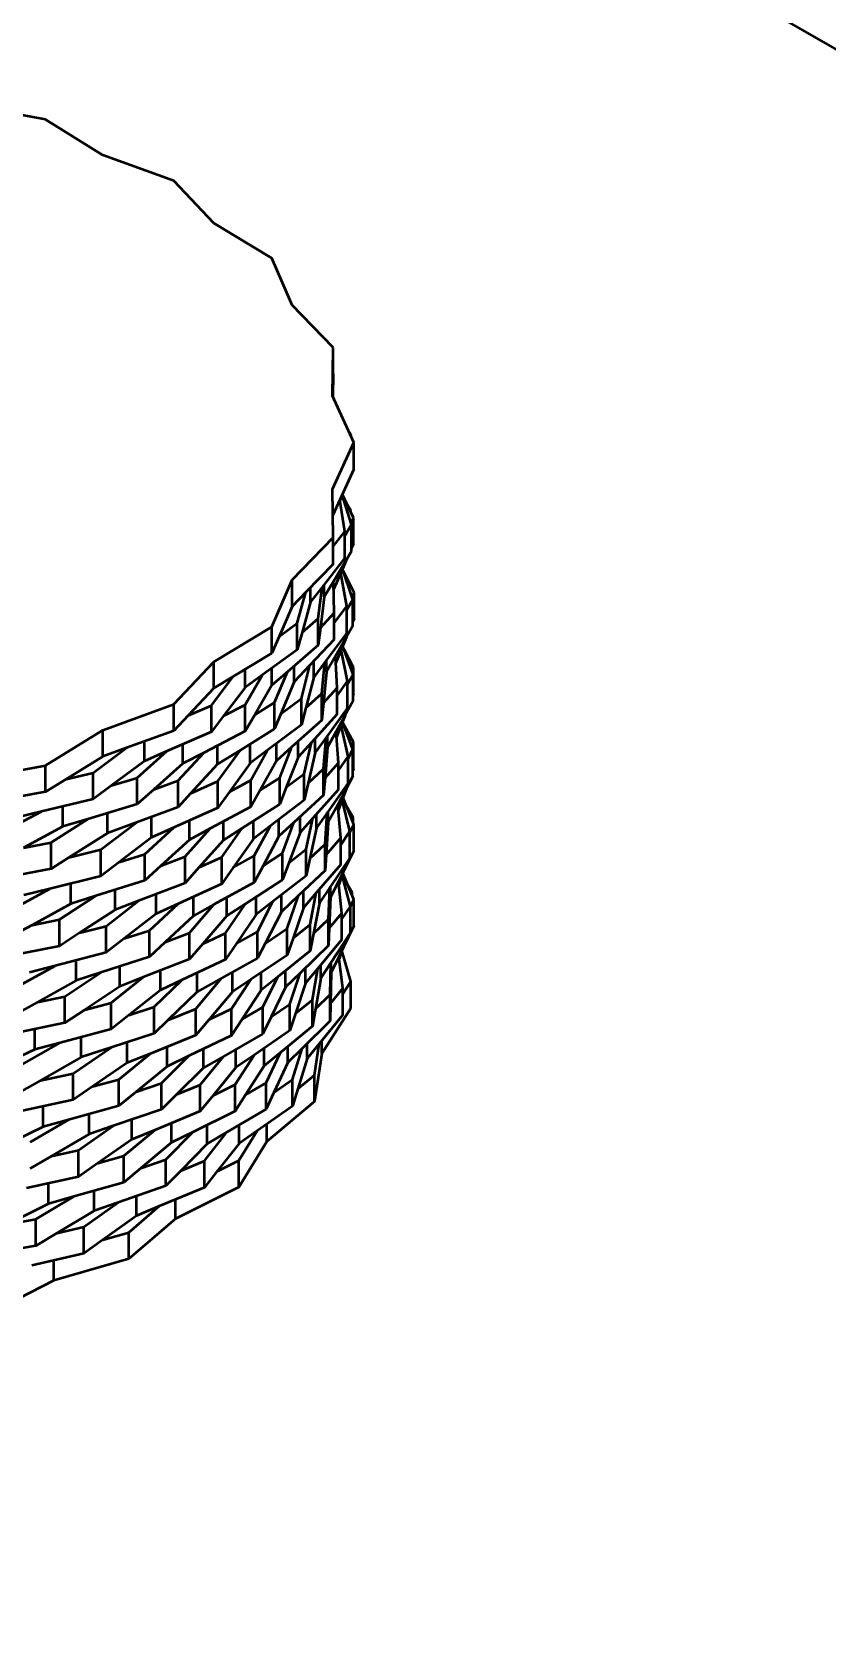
# Model space of a CAD drawing. Header units: inches. Extents: x 1.1 to 16.1, y 0.5 to 10.2.
# Drawn here: x 13.357 to 13.679, y 4.14 to 4.786 of the extents above; entities that cross this region are included whole.
import ezdxf

# ---------------------------------------------------------------- set-up
doc = ezdxf.new("R2010")
doc.units = ezdxf.units.IN
doc.header["$LTSCALE"] = 0.75
doc.header["$MEASUREMENT"] = 0
doc.layers.add('Visible', color=7, linetype='Continuous', lineweight=50)

msp = doc.modelspace()

# ---------------------------------------------------------------- linework, layer by layer
at = {"layer": 'Visible', "extrusion": (4.16334e-17, 0.817547, 0.575862)}
for p, q in [((14.7923, 4.13954, 0.87225), (12.75712, 5.31152, -0.79161)), ((13.36219, 4.75022, 0.46105), (13.32979, 4.75617, 0.4526)), ((13.38534, 4.73587, 0.48142), (13.36219, 4.75022, 0.46105)), ((13.41415, 4.72546, 0.4962), (13.38534, 4.73587, 0.48142)), ((13.43038, 4.70825, 0.52063), (13.41415, 4.72546, 0.4962)), ((13.45379, 4.69405, 0.5408), (13.43038, 4.70825, 0.52063)), ((13.46208, 4.67505, 0.56777), (13.45379, 4.69405, 0.5408)), ((13.47862, 4.65794, 0.59206), (13.46208, 4.67505, 0.56777)), ((13.47844, 4.63835, 0.61986), (13.47862, 4.65794, 0.59206)), ((13.47862, 4.64721, 0.5845), (13.47862, 4.65794, 0.59206)), ((13.47862, 4.64721, 0.5845), (13.47853, 4.63814, 0.59738)), ((13.48707, 4.61941, 0.64676), (13.47844, 4.63835, 0.61986)), ((13.48599, 4.62223, 0.61997), (13.48523, 4.62344, 0.61825)), ((13.48591, 4.62196, 0.62035), (13.48599, 4.62223, 0.61997)), ((13.48599, 4.62178, 0.61966), (13.48599, 4.62223, 0.61997)), ((13.47844, 4.60047, 0.67365), (13.48707, 4.61941, 0.64676)), ((13.48707, 4.60868, 0.6392), (13.48707, 4.61941, 0.64676)), ((13.48707, 4.60868, 0.6392), (13.48135, 4.59613, 0.65702)), ((13.47862, 4.58088, 0.70146), (13.47844, 4.60047, 0.67365)), ((13.48135, 4.59613, 0.65702), (13.47853, 4.58995, 0.6658)), ((13.4834, 4.58342, 0.67506), (13.48135, 4.59613, 0.65702)), ((13.48157, 4.5966, 0.63356), (13.48138, 4.59597, 0.63446)), ((13.48615, 4.58615, 0.6484), (13.48233, 4.59827, 0.63119)), ((13.48686, 4.58896, 0.62162), (13.48238, 4.59839, 0.60823)), ((13.48587, 4.59193, 0.59462), (13.48433, 4.5943, 0.59125)), ((13.48572, 4.59138, 0.5954), (13.48587, 4.59193, 0.59462)), ((13.48587, 4.59106, 0.594), (13.48587, 4.59193, 0.59462)), ((13.48594, 4.58684, 0.62464), (13.48686, 4.58896, 0.62162)), ((13.48686, 4.57823, 0.61406), (13.48686, 4.58896, 0.62162)), ((13.47862, 4.57726, 0.6838), (13.4834, 4.58342, 0.67506)), ((13.4834, 4.58156, 0.65491), (13.48615, 4.58615, 0.6484)), ((13.4834, 4.57269, 0.66751), (13.4834, 4.58342, 0.67506)), ((13.48615, 4.57542, 0.64085), (13.48615, 4.58615, 0.6484)), ((13.46208, 4.56377, 0.72575), (13.47862, 4.58088, 0.70146)), ((13.47862, 4.57015, 0.6939), (13.47862, 4.58088, 0.70146)), ((13.48615, 4.57542, 0.64085), (13.47876, 4.56313, 0.65829)), ((13.48686, 4.57823, 0.61406), (13.48615, 4.57661, 0.61637)), ((13.47862, 4.57015, 0.6939), (13.46763, 4.55879, 0.71003)), ((13.4834, 4.57269, 0.66751), (13.47418, 4.56082, 0.68436)), ((13.48426, 4.57228, 0.62252), (13.48174, 4.56648, 0.63075)), ((13.45379, 4.54478, 0.75272), (13.46208, 4.56377, 0.72575)), ((13.46208, 4.55304, 0.71819), (13.46208, 4.56377, 0.72575)), ((13.47876, 4.56313, 0.65829), (13.47502, 4.55691, 0.66712)), ((13.47911, 4.55038, 0.67639), (13.47876, 4.56313, 0.65829)), ((13.48174, 4.56648, 0.63075), (13.47885, 4.55987, 0.64013)), ((13.48422, 4.55311, 0.64973), (13.48174, 4.56648, 0.63075)), ((13.48207, 4.56725, 0.60686), (13.48179, 4.5662, 0.60835)), ((13.48669, 4.55587, 0.62302), (13.48249, 4.5682, 0.60552)), ((13.48711, 4.5587, 0.59621), (13.48279, 4.56732, 0.58397)), ((13.46763, 4.55879, 0.71003), (13.46208, 4.55304, 0.71819)), ((13.46413, 4.5462, 0.7279), (13.46763, 4.55879, 0.71003)), ((13.47418, 4.56082, 0.68436), (13.46951, 4.55481, 0.69289)), ((13.46951, 4.55481, 0.69289), (13.46951, 4.56073, 0.69706)), ((13.47259, 4.54811, 0.70241), (13.47418, 4.56082, 0.68436)), ((13.47502, 4.55691, 0.66712), (13.47347, 4.5444, 0.68488)), ((13.47502, 4.55691, 0.66712), (13.47502, 4.56191, 0.67064)), ((13.48422, 4.55157, 0.62913), (13.48669, 4.55587, 0.62302)), ((13.48635, 4.55686, 0.59883), (13.48711, 4.5587, 0.59621)), ((13.48669, 4.54514, 0.61547), (13.48669, 4.55587, 0.62302)), ((13.48711, 4.54797, 0.58865), (13.48711, 4.5587, 0.59621)), ((13.46208, 4.55304, 0.71819), (13.45677, 4.54087, 0.73547)), ((13.46951, 4.55481, 0.69289), (13.46607, 4.54243, 0.71047)), ((13.47347, 4.5444, 0.68488), (13.47911, 4.55038, 0.67639)), ((13.47911, 4.54628, 0.65943), (13.48422, 4.55311, 0.64973)), ((13.47911, 4.53966, 0.66883), (13.47911, 4.55038, 0.67639)), ((13.48422, 4.54238, 0.64218), (13.48422, 4.55311, 0.64973)), ((13.43038, 4.53057, 0.77289), (13.45379, 4.54478, 0.75272)), ((13.45379, 4.53405, 0.74516), (13.45379, 4.54478, 0.75272)), ((13.45677, 4.54087, 0.73547), (13.46413, 4.5462, 0.7279)), ((13.46413, 4.53548, 0.72034), (13.46413, 4.5462, 0.7279)), ((13.46607, 4.54243, 0.71047), (13.47259, 4.54811, 0.70241)), ((13.47259, 4.53738, 0.69485), (13.47259, 4.54811, 0.70241)), ((13.47347, 4.5444, 0.68488), (13.47259, 4.53738, 0.69485)), ((13.48669, 4.54514, 0.61547), (13.47963, 4.53285, 0.63291)), ((13.48711, 4.54797, 0.58865), (13.48669, 4.54695, 0.5901)), ((13.45677, 4.54087, 0.73547), (13.45379, 4.53405, 0.74516)), ((13.47259, 4.53738, 0.69485), (13.46011, 4.52651, 0.71028)), ((13.46607, 4.54243, 0.71047), (13.46413, 4.53548, 0.72034)), ((13.47911, 4.53966, 0.66883), (13.46927, 4.52922, 0.68365)), ((13.48422, 4.54238, 0.64218), (13.47533, 4.53049, 0.65905)), ((13.48408, 4.54059, 0.59914), (13.48194, 4.53538, 0.60653)), ((13.48673, 4.52544, 0.59785), (13.48259, 4.53697, 0.58149)), ((13.41415, 4.51336, 0.79732), (13.43038, 4.53057, 0.77289)), ((13.43038, 4.51984, 0.76533), (13.43038, 4.53057, 0.77289)), ((13.45379, 4.53405, 0.74516), (13.43822, 4.5246, 0.75858)), ((13.46413, 4.53548, 0.72034), (13.45005, 4.52528, 0.73482)), ((13.47077, 4.52439, 0.66771), (13.47077, 4.5308, 0.67223)), ((13.47533, 4.53049, 0.65905), (13.47077, 4.52439, 0.66771)), ((13.47405, 4.51772, 0.67718), (13.47533, 4.53049, 0.65905)), ((13.47963, 4.53285, 0.63291), (13.47601, 4.52654, 0.64186)), ((13.47601, 4.52654, 0.64186), (13.47601, 4.5314, 0.64528)), ((13.48029, 4.52007, 0.65106), (13.47963, 4.53285, 0.63291)), ((13.48194, 4.53538, 0.60653), (13.47977, 4.53011, 0.61401)), ((13.48453, 4.52267, 0.62457), (13.48194, 4.53538, 0.60653)), ((13.48688, 4.52827, 0.57104), (13.48311, 4.53552, 0.56076)), ((13.4294, 4.51292, 0.77516), (13.43822, 4.5246, 0.75858)), ((13.43822, 4.5246, 0.75858), (13.43038, 4.51984, 0.76533)), ((13.44296, 4.52015, 0.7421), (13.44296, 4.52747, 0.74726)), ((13.45005, 4.52528, 0.73482), (13.44296, 4.52015, 0.7421)), ((13.44303, 4.5132, 0.75196), (13.45005, 4.52528, 0.73482)), ((13.45382, 4.52105, 0.71804), (13.45382, 4.52801, 0.72294)), ((13.46011, 4.52651, 0.71028), (13.45382, 4.52105, 0.71804)), ((13.45495, 4.51413, 0.72786), (13.46011, 4.52651, 0.71028)), ((13.46927, 4.52922, 0.68365), (13.46288, 4.52244, 0.69326)), ((13.46288, 4.52244, 0.69326), (13.46288, 4.52893, 0.69783)), ((13.46586, 4.51574, 0.70278), (13.46927, 4.52922, 0.68365)), ((13.47077, 4.52439, 0.66771), (13.46761, 4.51195, 0.68538)), ((13.47601, 4.52654, 0.64186), (13.47475, 4.51399, 0.65969)), ((13.48453, 4.52147, 0.60349), (13.48673, 4.52544, 0.59785)), ((13.48627, 4.52672, 0.57325), (13.48688, 4.52827, 0.57104)), ((13.48673, 4.51472, 0.59029), (13.48673, 4.52544, 0.59785)), ((13.48688, 4.51754, 0.56349), (13.48688, 4.52827, 0.57104)), ((13.43038, 4.51984, 0.76533), (13.41999, 4.50882, 0.78098)), ((13.44296, 4.52015, 0.7421), (13.43428, 4.50865, 0.75843)), ((13.45382, 4.52105, 0.71804), (13.44691, 4.50915, 0.73492)), ((13.46288, 4.52244, 0.69326), (13.45749, 4.50951, 0.71163)), ((13.46761, 4.51195, 0.68538), (13.47405, 4.51772, 0.67718)), ((13.47405, 4.50699, 0.66962), (13.47405, 4.51772, 0.67718)), ((13.47475, 4.51399, 0.65969), (13.48029, 4.52007, 0.65106)), ((13.48029, 4.51684, 0.63285), (13.48453, 4.52267, 0.62457)), ((13.48029, 4.50934, 0.64351), (13.48029, 4.52007, 0.65106)), ((13.48453, 4.51195, 0.61701), (13.48453, 4.52267, 0.62457)), ((13.48688, 4.51754, 0.56349), (13.48673, 4.51716, 0.56403)), ((13.38534, 4.50295, 0.81209), (13.41415, 4.51336, 0.79732)), ((13.41415, 4.50263, 0.78976), (13.41415, 4.51336, 0.79732)), ((13.41999, 4.50882, 0.78098), (13.4294, 4.51292, 0.77516)), ((13.4294, 4.50219, 0.7676), (13.4294, 4.51292, 0.77516)), ((13.43428, 4.50865, 0.75843), (13.44303, 4.5132, 0.75196)), ((13.44303, 4.50247, 0.74441), (13.44303, 4.5132, 0.75196)), ((13.44691, 4.50915, 0.73492), (13.45495, 4.51413, 0.72786)), ((13.45495, 4.5034, 0.7203), (13.45495, 4.51413, 0.72786)), ((13.45749, 4.50951, 0.71163), (13.46586, 4.51574, 0.70278)), ((13.46586, 4.50501, 0.69523), (13.46586, 4.51574, 0.70278)), ((13.46761, 4.51195, 0.68538), (13.46586, 4.50501, 0.69523)), ((13.47475, 4.51399, 0.65969), (13.47405, 4.50699, 0.66962)), ((13.48453, 4.51195, 0.61701), (13.47583, 4.49998, 0.63401)), ((13.48673, 4.51472, 0.59029), (13.47988, 4.50235, 0.60784)), ((13.41999, 4.50882, 0.78098), (13.41415, 4.50263, 0.78976)), ((13.43428, 4.50865, 0.75843), (13.4294, 4.50219, 0.7676)), ((13.44691, 4.50915, 0.73492), (13.44303, 4.50247, 0.74441)), ((13.46586, 4.50501, 0.69523), (13.45208, 4.49474, 0.7098)), ((13.45749, 4.50951, 0.71163), (13.45495, 4.5034, 0.7203)), ((13.47405, 4.50699, 0.66962), (13.46188, 4.49607, 0.68512)), ((13.48029, 4.50934, 0.64351), (13.46982, 4.49785, 0.65981)), ((13.48193, 4.50489, 0.58146), (13.48004, 4.50006, 0.5883)), ((13.48348, 4.50884, 0.57584), (13.48193, 4.50489, 0.58146)), ((13.48475, 4.49222, 0.59943), (13.48193, 4.50489, 0.58146)), ((13.48668, 4.495, 0.5727), (13.48244, 4.5062, 0.5568)), ((13.48693, 4.49798, 0.54569), (13.48247, 4.50613, 0.53411)), ((13.36219, 4.4886, 0.83246), (13.38534, 4.50295, 0.81209)), ((13.38534, 4.49222, 0.80454), (13.38534, 4.50295, 0.81209)), ((13.41415, 4.50263, 0.78976), (13.39497, 4.4957, 0.7996)), ((13.40227, 4.49038, 0.78437), (13.40227, 4.49834, 0.78998)), ((13.4294, 4.50219, 0.7676), (13.41134, 4.49432, 0.77877)), ((13.44303, 4.50247, 0.74441), (13.42623, 4.49373, 0.75682)), ((13.45495, 4.5034, 0.7203), (13.44114, 4.49484, 0.73245)), ((13.46448, 4.492, 0.66812), (13.46448, 4.49841, 0.67264)), ((13.46982, 4.49785, 0.65981), (13.46448, 4.492, 0.66812)), ((13.46685, 4.4852, 0.67777), (13.46982, 4.49785, 0.65981)), ((13.47583, 4.49998, 0.63401), (13.4714, 4.49388, 0.64266)), ((13.4714, 4.49388, 0.64266), (13.4714, 4.49959, 0.64669)), ((13.47479, 4.48722, 0.65211), (13.47583, 4.49998, 0.63401)), ((13.47988, 4.50235, 0.60784), (13.47639, 4.49606, 0.61678)), ((13.47639, 4.49606, 0.61678), (13.47639, 4.50074, 0.62008)), ((13.48077, 4.4896, 0.62595), (13.47988, 4.50235, 0.60784)), ((13.48626, 4.49613, 0.54831), (13.48693, 4.49798, 0.54569)), ((13.48693, 4.48725, 0.53813), (13.48693, 4.49798, 0.54569)), ((13.38534, 4.49222, 0.80454), (13.37051, 4.48303, 0.81759)), ((13.38138, 4.48565, 0.81387), (13.39497, 4.4957, 0.7996)), ((13.39497, 4.4957, 0.7996), (13.38534, 4.49222, 0.80454)), ((13.39933, 4.48363, 0.79395), (13.41134, 4.49432, 0.77877)), ((13.41134, 4.49432, 0.77877), (13.40227, 4.49038, 0.78437)), ((13.41588, 4.48248, 0.7728), (13.42623, 4.49373, 0.75682)), ((13.4178, 4.48934, 0.76305), (13.4178, 4.49714, 0.76853)), ((13.42623, 4.49373, 0.75682), (13.4178, 4.48934, 0.76305)), ((13.43179, 4.48905, 0.74067), (13.43179, 4.49663, 0.746)), ((13.44114, 4.49484, 0.73245), (13.43179, 4.48905, 0.74067)), ((13.43194, 4.48218, 0.75043), (13.44114, 4.49484, 0.73245)), ((13.44506, 4.48952, 0.71722), (13.44506, 4.49728, 0.72269)), ((13.45208, 4.49474, 0.7098), (13.44506, 4.48952, 0.71722)), ((13.44534, 4.48258, 0.72707), (13.45208, 4.49474, 0.7098)), ((13.45568, 4.49051, 0.69302), (13.45568, 4.49743, 0.69789)), ((13.46188, 4.49607, 0.68512), (13.45568, 4.49051, 0.69302)), ((13.45701, 4.48362, 0.7028), (13.46188, 4.49607, 0.68512)), ((13.46448, 4.492, 0.66812), (13.45969, 4.47975, 0.68551)), ((13.4714, 4.49388, 0.64266), (13.46848, 4.48143, 0.66033)), ((13.47639, 4.49606, 0.61678), (13.47536, 4.48352, 0.63459)), ((13.48077, 4.48659, 0.60743), (13.48475, 4.49222, 0.59943)), ((13.48475, 4.49137, 0.57786), (13.48668, 4.495, 0.5727)), ((13.48475, 4.4815, 0.59187), (13.48475, 4.49222, 0.59943)), ((13.48668, 4.48427, 0.56515), (13.48668, 4.495, 0.5727)), ((13.32979, 4.48265, 0.84092), (13.36219, 4.4886, 0.83246)), ((13.36219, 4.47788, 0.82491), (13.36219, 4.4886, 0.83246)), ((13.37051, 4.48303, 0.81759), (13.38138, 4.48565, 0.81387)), ((13.38138, 4.47492, 0.80631), (13.38138, 4.48565, 0.81387)), ((13.40227, 4.49038, 0.78437), (13.38889, 4.48047, 0.79843)), ((13.4178, 4.48934, 0.76305), (13.40596, 4.47881, 0.778)), ((13.43179, 4.48905, 0.74067), (13.42094, 4.47725, 0.75743)), ((13.44506, 4.48952, 0.71722), (13.43665, 4.47793, 0.73367)), ((13.45568, 4.49051, 0.69302), (13.44905, 4.47855, 0.71)), ((13.45969, 4.47975, 0.68551), (13.46685, 4.4852, 0.67777)), ((13.46685, 4.47447, 0.67022), (13.46685, 4.4852, 0.67777)), ((13.46848, 4.48143, 0.66033), (13.47479, 4.48722, 0.65211)), ((13.47479, 4.4765, 0.64455), (13.47479, 4.48722, 0.65211)), ((13.47536, 4.48352, 0.63459), (13.48077, 4.4896, 0.62595)), ((13.48077, 4.47887, 0.61839), (13.48077, 4.4896, 0.62595)), ((13.48693, 4.48725, 0.53813), (13.48668, 4.48657, 0.5391)), ((13.37051, 4.48303, 0.81759), (13.36219, 4.47788, 0.82491)), ((13.38889, 4.48047, 0.79843), (13.38138, 4.47492, 0.80631)), ((13.38889, 4.48047, 0.79843), (13.39933, 4.48363, 0.79395)), ((13.39933, 4.4729, 0.78639), (13.39933, 4.48363, 0.79395)), ((13.40596, 4.47881, 0.778), (13.39933, 4.4729, 0.78639)), ((13.40596, 4.47881, 0.778), (13.41588, 4.48248, 0.7728)), ((13.41588, 4.47175, 0.76524), (13.41588, 4.48248, 0.7728)), ((13.42094, 4.47725, 0.75743), (13.43194, 4.48218, 0.75043)), ((13.43194, 4.47145, 0.74288), (13.43194, 4.48218, 0.75043)), ((13.43665, 4.47793, 0.73367), (13.44534, 4.48258, 0.72707)), ((13.44534, 4.47185, 0.71951), (13.44534, 4.48258, 0.72707)), ((13.44905, 4.47855, 0.71), (13.44534, 4.47185, 0.71951)), ((13.44905, 4.47855, 0.71), (13.45701, 4.48362, 0.7028)), ((13.45701, 4.47289, 0.69525), (13.45701, 4.48362, 0.7028)), ((13.45969, 4.47975, 0.68551), (13.45701, 4.47289, 0.69525)), ((13.46848, 4.48143, 0.66033), (13.46685, 4.47447, 0.67022)), ((13.48077, 4.47887, 0.61839), (13.47048, 4.46729, 0.63483)), ((13.47536, 4.48352, 0.63459), (13.47479, 4.4765, 0.64455)), ((13.48475, 4.4815, 0.59187), (13.47625, 4.46945, 0.60898)), ((13.48668, 4.48427, 0.56515), (13.4805, 4.47269, 0.58159)), ((13.48402, 4.47928, 0.54945), (13.48231, 4.47462, 0.55605)), ((13.36219, 4.47788, 0.82491), (13.34061, 4.47391, 0.83054)), ((13.38138, 4.47492, 0.80631), (13.36048, 4.46989, 0.81346)), ((13.36921, 4.4638, 0.79932), (13.36921, 4.47199, 0.80509)), ((13.39933, 4.4729, 0.78639), (13.37927, 4.46684, 0.795)), ((13.42094, 4.47725, 0.75743), (13.41588, 4.47175, 0.76524)), ((13.44534, 4.47185, 0.71951), (13.42879, 4.463, 0.73208)), ((13.43665, 4.47793, 0.73367), (13.43194, 4.47145, 0.74288)), ((13.45701, 4.47289, 0.69525), (13.44186, 4.46324, 0.70895)), ((13.46685, 4.47447, 0.67022), (13.45322, 4.4641, 0.68494)), ((13.47479, 4.4765, 0.64455), (13.46279, 4.46548, 0.66019)), ((13.4805, 4.47269, 0.58159), (13.47668, 4.46555, 0.59172)), ((13.48176, 4.45926, 0.60066), (13.4805, 4.47269, 0.58159)), ((13.48231, 4.47462, 0.55605), (13.48072, 4.47028, 0.56222)), ((13.48545, 4.46193, 0.57408), (13.48231, 4.47462, 0.55605)), ((13.4871, 4.46473, 0.54731), (13.48269, 4.47565, 0.53181)), ((13.4867, 4.46756, 0.5205), (13.48412, 4.4721, 0.51406)), ((13.34422, 4.46124, 0.82573), (13.36048, 4.46989, 0.81346)), ((13.36048, 4.46989, 0.81346), (13.35001, 4.46736, 0.81704)), ((13.36437, 4.45741, 0.80838), (13.37927, 4.46684, 0.795)), ((13.37927, 4.46684, 0.795), (13.36921, 4.4638, 0.79932)), ((13.38458, 4.45453, 0.78969), (13.39901, 4.46551, 0.77409)), ((13.38726, 4.46117, 0.78026), (13.38726, 4.46925, 0.78596)), ((13.39901, 4.46551, 0.77409), (13.38726, 4.46117, 0.78026)), ((13.41588, 4.47175, 0.76524), (13.39901, 4.46551, 0.77409)), ((13.4051, 4.45942, 0.75995), (13.4051, 4.46776, 0.76583)), ((13.43194, 4.47145, 0.74288), (13.41411, 4.46346, 0.75422)), ((13.42042, 4.45852, 0.73843), (13.42042, 4.46629, 0.7439)), ((13.4342, 4.45836, 0.71588), (13.4342, 4.4659, 0.72118)), ((13.44633, 4.45885, 0.69239), (13.44633, 4.46609, 0.69749)), ((13.45672, 4.4599, 0.66811), (13.45672, 4.46676, 0.67293)), ((13.46279, 4.46548, 0.66019), (13.45672, 4.4599, 0.66811)), ((13.45815, 4.45302, 0.67789), (13.46279, 4.46548, 0.66019)), ((13.46528, 4.46144, 0.64314), (13.46528, 4.46776, 0.6476)), ((13.47048, 4.46729, 0.63483), (13.46528, 4.46144, 0.64314)), ((13.46775, 4.45464, 0.65278), (13.47048, 4.46729, 0.63483)), ((13.47625, 4.46945, 0.60898), (13.47195, 4.46335, 0.61764)), ((13.47195, 4.46335, 0.61764), (13.47195, 4.46894, 0.62158)), ((13.47544, 4.45671, 0.62706), (13.47625, 4.46945, 0.60898)), ((13.47668, 4.46555, 0.59172), (13.47584, 4.45237, 0.61044)), ((13.47668, 4.46555, 0.59172), (13.47668, 4.47006, 0.5949)), ((13.48636, 4.46658, 0.5219), (13.4867, 4.46756, 0.5205)), ((13.4867, 4.46573, 0.51921), (13.4867, 4.46756, 0.5205)), ((13.36921, 4.4638, 0.79932), (13.35319, 4.45528, 0.81141)), ((13.38726, 4.46117, 0.78026), (13.37165, 4.45129, 0.79429)), ((13.4051, 4.45942, 0.75995), (13.39196, 4.44941, 0.77416)), ((13.40235, 4.45266, 0.76955), (13.41411, 4.46346, 0.75422)), ((13.41411, 4.46346, 0.75422), (13.4051, 4.45942, 0.75995)), ((13.41871, 4.45165, 0.74819), (13.42879, 4.463, 0.73208)), ((13.42879, 4.463, 0.73208), (13.42042, 4.45852, 0.73843)), ((13.43354, 4.45143, 0.72571), (13.44186, 4.46324, 0.70895)), ((13.44186, 4.46324, 0.70895), (13.4342, 4.45836, 0.71588)), ((13.44633, 4.45885, 0.69239), (13.43814, 4.44723, 0.70889)), ((13.45322, 4.4641, 0.68494), (13.44633, 4.45885, 0.69239)), ((13.44672, 4.45191, 0.70224), (13.45322, 4.4641, 0.68494)), ((13.45672, 4.4599, 0.66811), (13.45031, 4.44791, 0.68513)), ((13.46528, 4.46144, 0.64314), (13.46071, 4.44917, 0.66056)), ((13.47195, 4.46335, 0.61764), (13.46926, 4.4509, 0.63531)), ((13.47584, 4.45237, 0.61044), (13.48176, 4.45926, 0.60066)), ((13.48176, 4.45647, 0.58182), (13.48545, 4.46193, 0.57408)), ((13.48176, 4.44853, 0.5931), (13.48176, 4.45926, 0.60066)), ((13.48545, 4.46148, 0.55192), (13.4871, 4.46473, 0.54731)), ((13.48545, 4.4512, 0.56652), (13.48545, 4.46193, 0.57408)), ((13.4871, 4.454, 0.53975), (13.4871, 4.46473, 0.54731)), ((13.35319, 4.45528, 0.81141), (13.36437, 4.45741, 0.80838)), ((13.36437, 4.44668, 0.80083), (13.36437, 4.45741, 0.80838)), ((13.37165, 4.45129, 0.79429), (13.38458, 4.45453, 0.78969)), ((13.38458, 4.4438, 0.78213), (13.38458, 4.45453, 0.78969)), ((13.39196, 4.44941, 0.77416), (13.40235, 4.45266, 0.76955)), ((13.40235, 4.44193, 0.76199), (13.40235, 4.45266, 0.76955)), ((13.42042, 4.45852, 0.73843), (13.40885, 4.4479, 0.75352)), ((13.4342, 4.45836, 0.71588), (13.42428, 4.44719, 0.73173)), ((13.45031, 4.44791, 0.68513), (13.45815, 4.45302, 0.67789)), ((13.45815, 4.44229, 0.67033), (13.45815, 4.45302, 0.67789)), ((13.46071, 4.44917, 0.66056), (13.46775, 4.45464, 0.65278)), ((13.46775, 4.44392, 0.64523), (13.46775, 4.45464, 0.65278)), ((13.46926, 4.4509, 0.63531), (13.47544, 4.45671, 0.62706)), ((13.47544, 4.44598, 0.61951), (13.47544, 4.45671, 0.62706)), ((13.4871, 4.454, 0.53975), (13.48079, 4.44158, 0.55739)), ((13.36437, 4.44668, 0.80083), (13.34545, 4.44308, 0.80594)), ((13.37165, 4.45129, 0.79429), (13.36437, 4.44668, 0.80083)), ((13.39196, 4.44941, 0.77416), (13.38458, 4.4438, 0.78213)), ((13.40885, 4.4479, 0.75352), (13.40235, 4.44193, 0.76199)), ((13.40885, 4.4479, 0.75352), (13.41871, 4.45165, 0.74819)), ((13.41871, 4.44093, 0.74063), (13.41871, 4.45165, 0.74819)), ((13.42428, 4.44719, 0.73173), (13.41871, 4.44093, 0.74063)), ((13.42428, 4.44719, 0.73173), (13.43354, 4.45143, 0.72571)), ((13.43354, 4.4407, 0.71815), (13.43354, 4.45143, 0.72571)), ((13.43814, 4.44723, 0.70889), (13.43354, 4.4407, 0.71815)), ((13.43814, 4.44723, 0.70889), (13.44672, 4.45191, 0.70224)), ((13.44672, 4.44119, 0.69468), (13.44672, 4.45191, 0.70224)), ((13.45031, 4.44791, 0.68513), (13.44672, 4.44119, 0.69468)), ((13.46071, 4.44917, 0.66056), (13.45815, 4.44229, 0.67033)), ((13.47544, 4.44598, 0.61951), (13.46466, 4.43585, 0.63388)), ((13.46926, 4.4509, 0.63531), (13.46775, 4.44392, 0.64523)), ((13.48176, 4.44853, 0.5931), (13.4718, 4.43693, 0.60957)), ((13.47584, 4.45237, 0.61044), (13.47544, 4.44598, 0.61951)), ((13.48545, 4.4512, 0.56652), (13.47729, 4.43914, 0.58364)), ((13.38458, 4.4438, 0.78213), (13.36384, 4.4386, 0.78951)), ((13.37246, 4.43259, 0.77526), (13.37246, 4.44076, 0.78101)), ((13.40235, 4.44193, 0.76199), (13.38247, 4.43572, 0.77081)), ((13.41871, 4.44093, 0.74063), (13.39985, 4.43374, 0.75084)), ((13.43354, 4.4407, 0.71815), (13.41583, 4.43259, 0.72967)), ((13.44672, 4.44119, 0.69468), (13.43031, 4.43222, 0.70741)), ((13.45815, 4.44229, 0.67033), (13.44316, 4.43253, 0.68418)), ((13.46775, 4.44392, 0.64523), (13.45429, 4.43344, 0.66009)), ((13.48079, 4.44158, 0.55739), (13.47756, 4.4352, 0.56644)), ((13.47756, 4.4352, 0.56644), (13.47756, 4.43954, 0.56949)), ((13.48223, 4.42881, 0.57551), (13.48079, 4.44158, 0.55739)), ((13.48229, 4.44414, 0.53096), (13.48094, 4.44025, 0.53648)), ((13.48272, 4.44537, 0.52922), (13.48229, 4.44414, 0.53096)), ((13.48566, 4.4315, 0.54891), (13.48229, 4.44414, 0.53096)), ((13.48704, 4.43431, 0.52214), (13.48255, 4.4449, 0.5071)), ((13.48637, 4.43713, 0.49534), (13.48449, 4.44032, 0.49081)), ((13.3478, 4.42983, 0.80195), (13.36384, 4.4386, 0.78951)), ((13.36384, 4.4386, 0.78951), (13.3534, 4.43599, 0.79322)), ((13.36782, 4.42618, 0.78436), (13.38247, 4.43572, 0.77081)), ((13.38247, 4.43572, 0.77081), (13.37246, 4.43259, 0.77526)), ((13.38669, 4.4235, 0.76537), (13.39985, 4.43374, 0.75084)), ((13.39035, 4.43012, 0.75597), (13.39035, 4.43818, 0.76165)), ((13.39985, 4.43374, 0.75084), (13.39035, 4.43012, 0.75597)), ((13.40692, 4.42851, 0.73546), (13.40692, 4.43643, 0.74104)), ((13.42205, 4.4277, 0.71382), (13.42205, 4.43544, 0.71927)), ((13.43561, 4.42762, 0.69115), (13.43561, 4.43512, 0.69644)), ((13.44752, 4.42817, 0.66758), (13.44752, 4.43537, 0.67264)), ((13.45429, 4.43344, 0.66009), (13.44752, 4.42817, 0.66758)), ((13.44801, 4.42123, 0.67743), (13.45429, 4.43344, 0.66009)), ((13.45767, 4.42928, 0.64321), (13.45767, 4.43607, 0.648)), ((13.46466, 4.43585, 0.63388), (13.45767, 4.42928, 0.64321)), ((13.46003, 4.4225, 0.65285), (13.46466, 4.43585, 0.63388)), ((13.46669, 4.43097, 0.61803), (13.46669, 4.43776, 0.62281)), ((13.4718, 4.43693, 0.60957), (13.46669, 4.43097, 0.61803)), ((13.46937, 4.42421, 0.62762), (13.4718, 4.43693, 0.60957)), ((13.47729, 4.43914, 0.58364), (13.4731, 4.43295, 0.59243)), ((13.4731, 4.43295, 0.59243), (13.4731, 4.43844, 0.59629)), ((13.47679, 4.42635, 0.60179), (13.47729, 4.43914, 0.58364)), ((13.47756, 4.4352, 0.56644), (13.47706, 4.42263, 0.58429)), ((13.48566, 4.43147, 0.52616), (13.48704, 4.43431, 0.52214)), ((13.48614, 4.43643, 0.49633), (13.48637, 4.43713, 0.49534)), ((13.48637, 4.43589, 0.49446), (13.48637, 4.43713, 0.49534)), ((13.48704, 4.42358, 0.51458), (13.48704, 4.43431, 0.52214)), ((13.37246, 4.43259, 0.77526), (13.35667, 4.42395, 0.78751)), ((13.39035, 4.43012, 0.75597), (13.37592, 4.42072, 0.76931)), ((13.40692, 4.42851, 0.73546), (13.39397, 4.41843, 0.74978)), ((13.40428, 4.42173, 0.74508), (13.41583, 4.43259, 0.72967)), ((13.41583, 4.43259, 0.72967), (13.40692, 4.42851, 0.73546)), ((13.42205, 4.4277, 0.71382), (13.41067, 4.41701, 0.729)), ((13.42044, 4.42082, 0.72359), (13.43031, 4.43222, 0.70741)), ((13.43031, 4.43222, 0.70741), (13.42205, 4.4277, 0.71382)), ((13.43561, 4.42762, 0.69115), (13.4259, 4.41639, 0.70709)), ((13.43505, 4.42068, 0.701), (13.44316, 4.43253, 0.68418)), ((13.44316, 4.43253, 0.68418), (13.43561, 4.42762, 0.69115)), ((13.44752, 4.42817, 0.66758), (13.43953, 4.4165, 0.68414)), ((13.45767, 4.42928, 0.64321), (13.4511, 4.41652, 0.66133)), ((13.46669, 4.43097, 0.61803), (13.46241, 4.41864, 0.63553)), ((13.4731, 4.43295, 0.59243), (13.4707, 4.42045, 0.61017)), ((13.47706, 4.42263, 0.58429), (13.48223, 4.42881, 0.57551)), ((13.48223, 4.42628, 0.55632), (13.48566, 4.4315, 0.54891)), ((13.48223, 4.41809, 0.56795), (13.48223, 4.42881, 0.57551)), ((13.48566, 4.42077, 0.54135), (13.48566, 4.4315, 0.54891)), ((13.35667, 4.42395, 0.78751), (13.3478, 4.41911, 0.79439)), ((13.35667, 4.42395, 0.78751), (13.36782, 4.42618, 0.78436)), ((13.36782, 4.41545, 0.7768), (13.36782, 4.42618, 0.78436)), ((13.37592, 4.42072, 0.76931), (13.36782, 4.41545, 0.7768)), ((13.37592, 4.42072, 0.76931), (13.38669, 4.4235, 0.76537)), ((13.38669, 4.41277, 0.75781), (13.38669, 4.4235, 0.76537)), ((13.39397, 4.41843, 0.74978), (13.40428, 4.42173, 0.74508)), ((13.40428, 4.41101, 0.73753), (13.40428, 4.42173, 0.74508)), ((13.41067, 4.41701, 0.729), (13.42044, 4.42082, 0.72359)), ((13.42044, 4.41009, 0.71604), (13.42044, 4.42082, 0.72359)), ((13.4259, 4.41639, 0.70709), (13.43505, 4.42068, 0.701)), ((13.43505, 4.40995, 0.69345), (13.43505, 4.42068, 0.701)), ((13.43953, 4.4165, 0.68414), (13.44801, 4.42123, 0.67743)), ((13.44801, 4.4105, 0.66987), (13.44801, 4.42123, 0.67743)), ((13.4511, 4.41652, 0.66133), (13.46003, 4.4225, 0.65285)), ((13.46003, 4.41177, 0.64529), (13.46003, 4.4225, 0.65285)), ((13.46241, 4.41864, 0.63553), (13.46937, 4.42421, 0.62762)), ((13.46937, 4.41348, 0.62006), (13.46937, 4.42421, 0.62762)), ((13.4707, 4.42045, 0.61017), (13.46937, 4.41348, 0.62006)), ((13.4707, 4.42045, 0.61017), (13.47679, 4.42635, 0.60179)), ((13.47679, 4.41562, 0.59424), (13.47679, 4.42635, 0.60179)), ((13.47706, 4.42263, 0.58429), (13.47679, 4.41562, 0.59424)), ((13.48566, 4.42077, 0.54135), (13.47769, 4.40863, 0.55858)), ((13.48704, 4.42358, 0.51458), (13.48094, 4.41109, 0.53231)), ((13.36782, 4.41545, 0.7768), (13.34642, 4.41118, 0.78286)), ((13.39397, 4.41843, 0.74978), (13.38669, 4.41277, 0.75781)), ((13.41067, 4.41701, 0.729), (13.40428, 4.41101, 0.73753)), ((13.4259, 4.41639, 0.70709), (13.42044, 4.41009, 0.71604)), ((13.43953, 4.4165, 0.68414), (13.43505, 4.40995, 0.69345)), ((13.4511, 4.41652, 0.66133), (13.44801, 4.4105, 0.66987)), ((13.46241, 4.41864, 0.63553), (13.46003, 4.41177, 0.64529)), ((13.47679, 4.41562, 0.59424), (13.46528, 4.40447, 0.61008)), ((13.48223, 4.41809, 0.56795), (13.47246, 4.40639, 0.58455)), ((13.48577, 4.40105, 0.52377), (13.48219, 4.41364, 0.5059)), ((13.35014, 4.39858, 0.77796), (13.36602, 4.40744, 0.76537)), ((13.36602, 4.40744, 0.76537), (13.35565, 4.40477, 0.76917)), ((13.38669, 4.41277, 0.75781), (13.36602, 4.40744, 0.76537)), ((13.37456, 4.40148, 0.75105), (13.37456, 4.40964, 0.7568)), ((13.40428, 4.41101, 0.73753), (13.38449, 4.40466, 0.74653)), ((13.39228, 4.39911, 0.73162), (13.39228, 4.40716, 0.73729)), ((13.42044, 4.41009, 0.71604), (13.40169, 4.40278, 0.72642)), ((13.43505, 4.40995, 0.69345), (13.41748, 4.40173, 0.70512)), ((13.44801, 4.4105, 0.66987), (13.43344, 4.40238, 0.68141)), ((13.46003, 4.41177, 0.64529), (13.44533, 4.40193, 0.65926)), ((13.46937, 4.41348, 0.62006), (13.45622, 4.40295, 0.63502)), ((13.47769, 4.40863, 0.55858), (13.47363, 4.40245, 0.56736)), ((13.47363, 4.40245, 0.56736), (13.47363, 4.4078, 0.57113)), ((13.47742, 4.39587, 0.57671), (13.47769, 4.40863, 0.55858)), ((13.48094, 4.41109, 0.53231), (13.47783, 4.40472, 0.54135)), ((13.47783, 4.40472, 0.54135), (13.47783, 4.40885, 0.54425)), ((13.4826, 4.39836, 0.55038), (13.48094, 4.41109, 0.53231)), ((13.48216, 4.41359, 0.50596), (13.48105, 4.41021, 0.51076)), ((13.37456, 4.40148, 0.75105), (13.35891, 4.39275, 0.76345)), ((13.37001, 4.39504, 0.7602), (13.38449, 4.40466, 0.74653)), ((13.38449, 4.40466, 0.74653), (13.37456, 4.40148, 0.75105)), ((13.38872, 4.39246, 0.74106), (13.40169, 4.40278, 0.72642)), ((13.40169, 4.40278, 0.72642), (13.39228, 4.39911, 0.73162)), ((13.40612, 4.3908, 0.72064), (13.41748, 4.40173, 0.70512)), ((13.40866, 4.3976, 0.71098), (13.40866, 4.4055, 0.71655)), ((13.41748, 4.40173, 0.70512), (13.40866, 4.3976, 0.71098)), ((13.4231, 4.39, 0.69898), (13.43344, 4.40238, 0.68141)), ((13.42359, 4.39687, 0.68922), (13.42359, 4.40458, 0.69465)), ((13.43344, 4.40238, 0.68141), (13.42359, 4.39687, 0.68922)), ((13.4375, 4.38999, 0.67621), (13.44533, 4.40193, 0.65926)), ((13.43785, 4.39692, 0.66637), (13.43785, 4.40483, 0.67194)), ((13.44533, 4.40193, 0.65926), (13.43785, 4.39692, 0.66637)), ((13.44952, 4.39758, 0.64264), (13.44952, 4.40473, 0.64768)), ((13.45622, 4.40295, 0.63502), (13.44952, 4.39758, 0.64264)), ((13.45022, 4.39066, 0.65247), (13.45622, 4.40295, 0.63502)), ((13.45942, 4.39878, 0.61814), (13.45942, 4.40552, 0.62289)), ((13.46528, 4.40447, 0.61008), (13.45942, 4.39878, 0.61814)), ((13.46117, 4.39192, 0.62788), (13.46528, 4.40447, 0.61008)), ((13.46748, 4.40044, 0.59301), (13.46748, 4.4066, 0.59735)), ((13.47246, 4.40639, 0.58455), (13.46748, 4.40044, 0.59301)), ((13.47026, 4.39369, 0.60259), (13.47246, 4.40639, 0.58455)), ((13.47363, 4.40245, 0.56736), (13.47147, 4.38996, 0.5851)), ((13.47783, 4.40472, 0.54135), (13.47757, 4.39217, 0.55917)), ((13.4826, 4.39608, 0.53083), (13.48577, 4.40105, 0.52377)), ((13.48577, 4.39032, 0.51621), (13.48577, 4.40105, 0.52377)), ((13.35891, 4.39275, 0.76345), (13.37001, 4.39504, 0.7602)), ((13.37001, 4.38431, 0.75264), (13.37001, 4.39504, 0.7602)), ((13.39228, 4.39911, 0.73162), (13.37801, 4.38963, 0.74509)), ((13.40866, 4.3976, 0.71098), (13.39588, 4.38744, 0.72541)), ((13.42359, 4.39687, 0.68922), (13.41167, 4.38541, 0.7055)), ((13.43785, 4.39692, 0.66637), (13.42839, 4.38561, 0.68243)), ((13.44952, 4.39758, 0.64264), (13.44181, 4.38583, 0.65932)), ((13.45942, 4.39878, 0.61814), (13.45352, 4.3867, 0.63531)), ((13.46748, 4.40044, 0.59301), (13.46343, 4.3881, 0.61052)), ((13.47147, 4.38996, 0.5851), (13.47742, 4.39587, 0.57671)), ((13.47742, 4.38514, 0.56915), (13.47742, 4.39587, 0.57671)), ((13.47757, 4.39217, 0.55917), (13.4826, 4.39836, 0.55038)), ((13.4826, 4.38763, 0.54283), (13.4826, 4.39836, 0.55038)), ((13.35891, 4.39275, 0.76345), (13.35014, 4.38785, 0.7704)), ((13.37801, 4.38963, 0.74509), (13.37001, 4.38431, 0.75264)), ((13.37801, 4.38963, 0.74509), (13.38872, 4.39246, 0.74106)), ((13.38872, 4.38173, 0.73351), (13.38872, 4.39246, 0.74106)), ((13.39588, 4.38744, 0.72541), (13.40612, 4.3908, 0.72064)), ((13.40612, 4.38007, 0.71308), (13.40612, 4.3908, 0.72064)), ((13.41167, 4.38541, 0.7055), (13.4231, 4.39, 0.69898)), ((13.4231, 4.37927, 0.69142), (13.4231, 4.39, 0.69898)), ((13.42839, 4.38561, 0.68243), (13.4375, 4.38999, 0.67621)), ((13.4375, 4.37926, 0.66865), (13.4375, 4.38999, 0.67621)), ((13.44181, 4.38583, 0.65932), (13.45022, 4.39066, 0.65247)), ((13.45022, 4.37993, 0.64491), (13.45022, 4.39066, 0.65247)), ((13.45352, 4.3867, 0.63531), (13.46117, 4.39192, 0.62788)), ((13.46117, 4.38119, 0.62033), (13.46117, 4.39192, 0.62788)), ((13.46343, 4.3881, 0.61052), (13.46117, 4.38119, 0.62033)), ((13.46343, 4.3881, 0.61052), (13.47026, 4.39369, 0.60259)), ((13.47026, 4.38296, 0.59503), (13.47026, 4.39369, 0.60259)), ((13.47147, 4.38996, 0.5851), (13.47026, 4.38296, 0.59503)), ((13.48577, 4.39032, 0.51621), (13.47408, 4.37193, 0.54232)), ((13.47757, 4.39217, 0.55917), (13.47742, 4.38514, 0.56915)), ((13.37001, 4.38431, 0.75264), (13.34868, 4.37991, 0.75888)), ((13.35782, 4.37355, 0.74512), (13.35782, 4.3818, 0.75093)), ((13.38872, 4.38173, 0.73351), (13.36814, 4.37628, 0.74124)), ((13.39588, 4.38744, 0.72541), (13.38872, 4.38173, 0.73351)), ((13.41167, 4.38541, 0.7055), (13.40612, 4.38007, 0.71308)), ((13.42839, 4.38561, 0.68243), (13.4231, 4.37927, 0.69142)), ((13.44181, 4.38583, 0.65932), (13.4375, 4.37926, 0.66865)), ((13.45352, 4.3867, 0.63531), (13.45022, 4.37993, 0.64491)), ((13.47026, 4.38296, 0.59503), (13.45727, 4.37232, 0.61013)), ((13.47742, 4.38514, 0.56915), (13.46609, 4.37389, 0.58512)), ((13.4826, 4.38763, 0.54283), (13.47302, 4.37585, 0.55955)), ((13.35241, 4.36732, 0.75397), (13.36814, 4.37628, 0.74124)), ((13.36814, 4.37628, 0.74124), (13.35782, 4.37355, 0.74512)), ((13.37658, 4.37037, 0.72686), (13.37658, 4.37852, 0.7326)), ((13.40612, 4.38007, 0.71308), (13.38871, 4.37435, 0.7212)), ((13.39521, 4.36807, 0.70733), (13.39521, 4.37649, 0.71326)), ((13.4231, 4.37927, 0.69142), (13.40458, 4.37183, 0.70199)), ((13.4375, 4.37926, 0.66865), (13.42017, 4.37092, 0.68049)), ((13.45022, 4.37993, 0.64491), (13.43422, 4.37075, 0.65794)), ((13.46117, 4.38119, 0.62033), (13.44662, 4.37125, 0.63445)), ((13.46036, 4.3682, 0.5932), (13.46036, 4.37486, 0.59789)), ((13.46818, 4.36989, 0.56801), (13.46818, 4.37596, 0.57228)), ((13.47302, 4.37585, 0.55955), (13.46818, 4.36989, 0.56801)), ((13.47106, 4.36315, 0.57757), (13.47302, 4.37585, 0.55955)), ((13.47408, 4.37193, 0.54232), (13.47408, 4.37715, 0.54599)), ((13.35782, 4.37355, 0.74512), (13.34104, 4.36553, 0.75651)), ((13.37658, 4.37037, 0.72686), (13.36009, 4.36097, 0.74019)), ((13.3733, 4.36382, 0.73616), (13.38871, 4.37435, 0.7212)), ((13.38871, 4.37435, 0.7212), (13.37658, 4.37037, 0.72686)), ((13.39185, 4.3614, 0.71679), (13.40458, 4.37183, 0.70199)), ((13.40458, 4.37183, 0.70199), (13.39521, 4.36807, 0.70733)), ((13.40907, 4.35989, 0.69615), (13.42017, 4.37092, 0.68049)), ((13.41141, 4.3667, 0.68649), (13.41141, 4.37457, 0.69203)), ((13.42017, 4.37092, 0.68049), (13.41141, 4.3667, 0.68649)), ((13.42483, 4.35921, 0.67433), (13.43422, 4.37075, 0.65794)), ((13.42613, 4.36611, 0.66454), (13.42613, 4.37379, 0.66995)), ((13.43422, 4.37075, 0.65794), (13.42613, 4.36611, 0.66454)), ((13.43901, 4.35928, 0.65144), (13.44662, 4.37125, 0.63445)), ((13.43926, 4.36621, 0.64159), (13.43926, 4.37364, 0.64683)), ((13.44662, 4.37125, 0.63445), (13.43926, 4.36621, 0.64159)), ((13.4507, 4.36694, 0.61778), (13.4507, 4.37404, 0.62277)), ((13.45727, 4.37232, 0.61013), (13.4507, 4.36694, 0.61778)), ((13.4515, 4.36002, 0.6276), (13.45727, 4.37232, 0.61013)), ((13.46609, 4.37389, 0.58512), (13.46036, 4.3682, 0.5932)), ((13.46221, 4.36134, 0.60294), (13.46609, 4.37389, 0.58512)), ((13.46818, 4.36989, 0.56801), (13.46436, 4.35754, 0.58554)), ((13.47408, 4.37193, 0.54232), (13.47106, 4.35243, 0.57001)), ((13.36009, 4.36097, 0.74019), (13.3733, 4.36382, 0.73616)), ((13.3733, 4.35309, 0.7286), (13.3733, 4.36382, 0.73616)), ((13.39521, 4.36807, 0.70733), (13.38118, 4.35847, 0.72095)), ((13.41141, 4.3667, 0.68649), (13.39888, 4.35643, 0.70106)), ((13.42613, 4.36611, 0.66454), (13.4152, 4.35525, 0.67995)), ((13.43926, 4.36621, 0.64159), (13.43002, 4.35485, 0.65772)), ((13.4507, 4.36694, 0.61778), (13.44321, 4.35516, 0.6345)), ((13.46036, 4.3682, 0.5932), (13.45469, 4.35608, 0.6104)), ((13.46436, 4.35754, 0.58554), (13.47106, 4.36315, 0.57757)), ((13.47106, 4.35243, 0.57001), (13.47106, 4.36315, 0.57757)), ((13.36009, 4.36097, 0.74019), (13.35241, 4.35659, 0.74641)), ((13.38118, 4.35847, 0.72095), (13.3733, 4.35309, 0.7286)), ((13.38118, 4.35847, 0.72095), (13.39185, 4.3614, 0.71679)), ((13.39185, 4.35067, 0.70923), (13.39185, 4.3614, 0.71679)), ((13.39888, 4.35643, 0.70106), (13.39185, 4.35067, 0.70923)), ((13.39888, 4.35643, 0.70106), (13.40907, 4.35989, 0.69615)), ((13.40907, 4.34916, 0.68859), (13.40907, 4.35989, 0.69615)), ((13.4152, 4.35525, 0.67995), (13.42483, 4.35921, 0.67433)), ((13.42483, 4.34848, 0.66677), (13.42483, 4.35921, 0.67433)), ((13.43002, 4.35485, 0.65772), (13.43901, 4.35928, 0.65144)), ((13.43901, 4.34855, 0.64389), (13.43901, 4.35928, 0.65144)), ((13.44321, 4.35516, 0.6345), (13.4515, 4.36002, 0.6276)), ((13.4515, 4.34929, 0.62005), (13.4515, 4.36002, 0.6276)), ((13.45469, 4.35608, 0.6104), (13.4515, 4.34929, 0.62005)), ((13.45469, 4.35608, 0.6104), (13.46221, 4.36134, 0.60294)), ((13.46221, 4.35061, 0.59538), (13.46221, 4.36134, 0.60294)), ((13.46436, 4.35754, 0.58554), (13.46221, 4.35061, 0.59538)), ((13.3733, 4.35309, 0.7286), (13.35211, 4.34852, 0.73508)), ((13.36116, 4.34224, 0.7212), (13.36116, 4.35047, 0.727)), ((13.39185, 4.35067, 0.70923), (13.37143, 4.34507, 0.7172)), ((13.40907, 4.34916, 0.68859), (13.38958, 4.34255, 0.69798)), ((13.4152, 4.35525, 0.67995), (13.40907, 4.34916, 0.68859)), ((13.43002, 4.35485, 0.65772), (13.42483, 4.34848, 0.66677)), ((13.4515, 4.34929, 0.62005), (13.43565, 4.34, 0.63324)), ((13.44321, 4.35516, 0.6345), (13.43901, 4.34855, 0.64389)), ((13.46221, 4.35061, 0.59538), (13.44782, 4.34056, 0.60965)), ((13.47106, 4.35243, 0.57001), (13.45179, 4.33629, 0.59293)), ((13.35593, 4.33598, 0.73009), (13.37143, 4.34507, 0.7172)), ((13.37143, 4.34507, 0.7172), (13.36116, 4.34224, 0.7212)), ((13.37551, 4.33272, 0.71193), (13.38958, 4.34255, 0.69798)), ((13.37977, 4.33922, 0.7027), (13.37977, 4.34736, 0.70843)), ((13.38958, 4.34255, 0.69798), (13.37977, 4.33922, 0.7027)), ((13.39715, 4.33711, 0.68292), (13.39715, 4.34512, 0.68856)), ((13.42483, 4.34848, 0.66677), (13.40642, 4.34091, 0.67751)), ((13.41315, 4.33583, 0.66194), (13.41315, 4.34368, 0.66747)), ((13.43901, 4.34855, 0.64389), (13.42181, 4.34009, 0.6559)), ((13.42767, 4.33532, 0.63988), (13.42767, 4.34297, 0.64526)), ((13.44058, 4.3355, 0.61683), (13.44058, 4.34289, 0.62204)), ((13.45179, 4.33629, 0.59293), (13.45179, 4.34333, 0.59789)), ((13.36116, 4.34224, 0.7212), (13.3446, 4.3341, 0.73277)), ((13.37977, 4.33922, 0.7027), (13.3645, 4.33028, 0.7154)), ((13.39715, 4.33711, 0.68292), (13.38329, 4.32743, 0.69666)), ((13.39389, 4.33042, 0.69242), (13.40642, 4.34091, 0.67751)), ((13.40642, 4.34091, 0.67751), (13.39715, 4.33711, 0.68292)), ((13.41092, 4.329, 0.67163), (13.42181, 4.34009, 0.6559)), ((13.42181, 4.34009, 0.6559), (13.41315, 4.33583, 0.66194)), ((13.42648, 4.32841, 0.64969), (13.43565, 4.34, 0.63324)), ((13.43565, 4.34, 0.63324), (13.42767, 4.33532, 0.63988)), ((13.44044, 4.32855, 0.62669), (13.44782, 4.34056, 0.60965)), ((13.45179, 4.33629, 0.59293), (13.44044, 4.31782, 0.61914)), ((13.44782, 4.34056, 0.60965), (13.44058, 4.3355, 0.61683)), ((13.3645, 4.33028, 0.7154), (13.35593, 4.32525, 0.72254)), ((13.3645, 4.33028, 0.7154), (13.37551, 4.33272, 0.71193)), ((13.37551, 4.32199, 0.70437), (13.37551, 4.33272, 0.71193)), ((13.38329, 4.32743, 0.69666), (13.39389, 4.33042, 0.69242)), ((13.39389, 4.31969, 0.68486), (13.39389, 4.33042, 0.69242)), ((13.41315, 4.33583, 0.66194), (13.40082, 4.32549, 0.67662)), ((13.42767, 4.33532, 0.63988), (13.41694, 4.3244, 0.65538)), ((13.44058, 4.3355, 0.61683), (13.43155, 4.32409, 0.63304)), ((13.38329, 4.32743, 0.69666), (13.37551, 4.32199, 0.70437)), ((13.40082, 4.32549, 0.67662), (13.39389, 4.31969, 0.68486)), ((13.40082, 4.32549, 0.67662), (13.41092, 4.329, 0.67163)), ((13.41092, 4.31827, 0.66408), (13.41092, 4.329, 0.67163)), ((13.41694, 4.3244, 0.65538), (13.41092, 4.31827, 0.66408)), ((13.41694, 4.3244, 0.65538), (13.42648, 4.32841, 0.64969)), ((13.42648, 4.31768, 0.64213), (13.42648, 4.32841, 0.64969)), ((13.43155, 4.32409, 0.63304), (13.42648, 4.31768, 0.64213)), ((13.43155, 4.32409, 0.63304), (13.44044, 4.32855, 0.62669)), ((13.44044, 4.31782, 0.61914), (13.44044, 4.32855, 0.62669)), ((13.37551, 4.32199, 0.70437), (13.35438, 4.3173, 0.71104)), ((13.36335, 4.31107, 0.69709), (13.36335, 4.31929, 0.70288)), ((13.39389, 4.31969, 0.68486), (13.37355, 4.31395, 0.693)), ((13.41092, 4.31827, 0.66408), (13.39153, 4.31154, 0.67364)), ((13.42648, 4.31768, 0.64213), (13.40818, 4.30999, 0.65304)), ((13.44044, 4.31782, 0.61914), (13.41481, 4.30495, 0.63741)), ((13.36335, 4.31107, 0.69709), (13.34693, 4.30282, 0.7088)), ((13.35822, 4.30477, 0.70603), (13.37355, 4.31395, 0.693)), ((13.37355, 4.31395, 0.693), (13.36335, 4.31107, 0.69709)), ((13.37764, 4.30163, 0.68771), (13.39153, 4.31154, 0.67364)), ((13.3818, 4.30816, 0.67844), (13.3818, 4.31628, 0.68416)), ((13.39153, 4.31154, 0.67364), (13.3818, 4.30816, 0.67844)), ((13.399, 4.30614, 0.65852), (13.399, 4.31413, 0.66415)), ((13.41481, 4.30495, 0.63741), (13.41481, 4.31278, 0.64293)), ((13.34693, 4.30282, 0.7088), (13.35822, 4.30477, 0.70603)), ((13.35822, 4.29405, 0.69847), (13.35822, 4.30477, 0.70603)), ((13.3818, 4.30816, 0.67844), (13.36669, 4.29912, 0.69127)), ((13.399, 4.30614, 0.65852), (13.38532, 4.29637, 0.67238)), ((13.39584, 4.29942, 0.66805), (13.40818, 4.30999, 0.65304)), ((13.41481, 4.30495, 0.63741), (13.39584, 4.28869, 0.66049)), ((13.40818, 4.30999, 0.65304), (13.399, 4.30614, 0.65852)), ((13.36669, 4.29912, 0.69127), (13.35822, 4.29405, 0.69847)), ((13.36669, 4.29912, 0.69127), (13.37764, 4.30163, 0.68771)), ((13.37764, 4.2909, 0.68015), (13.37764, 4.30163, 0.68771)), ((13.38532, 4.29637, 0.67238), (13.39584, 4.29942, 0.66805)), ((13.39584, 4.28869, 0.66049), (13.39584, 4.29942, 0.66805)), ((13.35822, 4.29405, 0.69847), (13.33652, 4.2903, 0.7038)), ((13.37764, 4.2909, 0.68015), (13.35659, 4.28607, 0.687)), ((13.38532, 4.29637, 0.67238), (13.37764, 4.2909, 0.68015)), ((13.39584, 4.28869, 0.66049), (13.36546, 4.2799, 0.67298)), ((13.36546, 4.2799, 0.67298), (13.36546, 4.28811, 0.67877)), ((13.36546, 4.2799, 0.67298), (13.34007, 4.26687, 0.69148))]:
    msp.add_line(p, q, dxfattribs=at)

doc.saveas('drawing.dxf')
